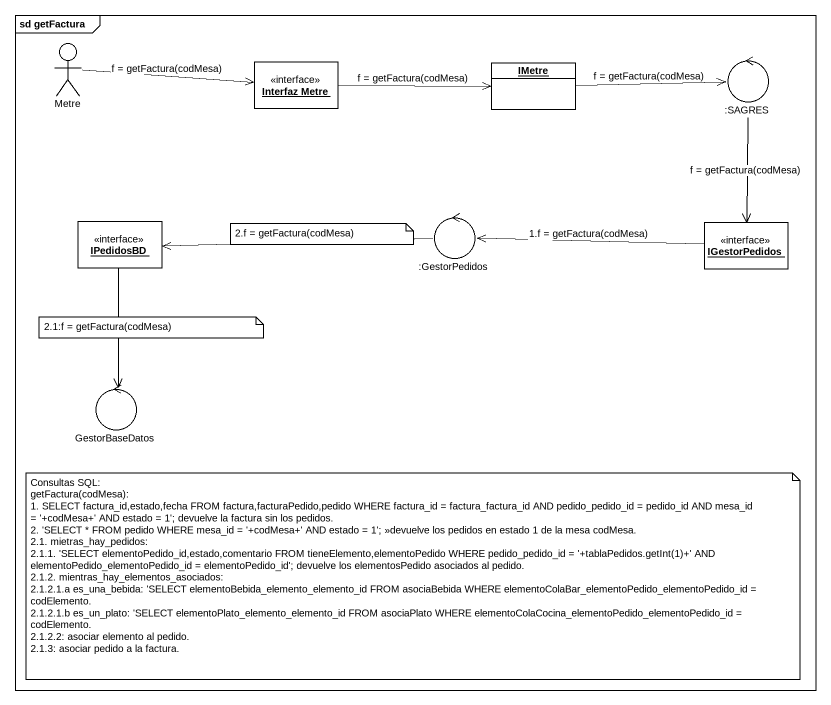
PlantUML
@startuml
mainframe sd getFactura
allowmixing
hide circle
hide empty members
actor Metre
object "Interfaz Metre" as Interfaz_Metre <<interface>>
object IMetre
control ":SAGRES" as SAGRES
object IPedidosBD <<interface>>
control ":GestorPedidos" as GestorPedidos
object IGestorPedidos <<interface>>
control GestorBaseDatos
Metre -right-> Interfaz_Metre : f = getFactura(codMesa)
Interfaz_Metre -right-> IMetre : f = getFactura(codMesa)
IMetre -right-> SAGRES : f = getFactura(codMesa)
SAGRES --> IGestorPedidos : f = getFactura(codMesa)
IPedidosBD --> GestorBaseDatos
GestorPedidos -left-> IPedidosBD
IGestorPedidos -left-> GestorPedidos : 1.f = getFactura(codMesa)
note as N1
  2.f = getFactura(codMesa)
end note
note as N2
  2.1:f = getFactura(codMesa)
end note
note as N3
  Consultas SQL:
  getFactura(codMesa):
  1. SELECT factura_id,estado,fecha FROM factura,facturaPedido,pedido WHERE factura_id = factura_factura_id AND pedido_pedido_id = pedido_id AND mesa_id = '+codMesa+' AND estado = 1'; devuelve la factura sin los pedidos.
  2. 'SELECT * FROM pedido WHERE mesa_id = '+codMesa+' AND estado = 1'; >>devuelve los pedidos en estado 1 de la mesa codMesa.
  2.1. mietras_hay_pedidos:
  2.1.1. 'SELECT elementoPedido_id,estado,comentario FROM tieneElemento,elementoPedido WHERE pedido_pedido_id = '+tablaPedidos.getInt(1)+' AND elementoPedido_elementoPedido_id = elementoPedido_id'; devuelve los elementosPedido asociados al pedido.
  2.1.2. mientras_hay_elementos_asociados:
  2.1.2.1.a es_una_bebida: 'SELECT elementoBebida_elemento_elemento_id FROM asociaBebida WHERE elementoColaBar_elementoPedido_elementoPedido_id = codElemento.
  2.1.2.1.b es_un_plato: 'SELECT elementoPlato_elemento_elemento_id FROM asociaPlato WHERE elementoColaCocina_elementoPedido_elementoPedido_id = codElemento.
  2.1.2.2: asociar elemento al pedido.
  2.1.3: asociar pedido a la factura.
end note
@enduml
